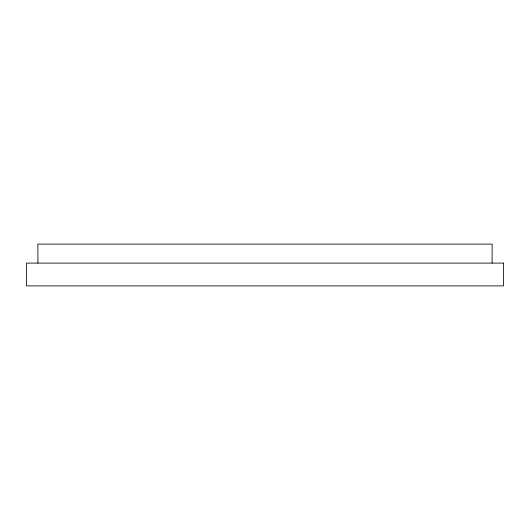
<?xml version="1.0" encoding="UTF-8"?>
<svg xmlns="http://www.w3.org/2000/svg" width="530" height="530" viewBox="0 0 530 530"><rect width="100%" height="100%" fill="white"/><g stroke="black" fill="none" stroke-linecap="round" stroke-linejoin="round"><path stroke-width="0.79" d="M492.105 263.099L492.105 244.111L37.895 244.111L37.895 263.099M503.5 263.099L26.5 263.099L26.5 285.889L503.5 285.889L503.5 263.099"/></g></svg>
